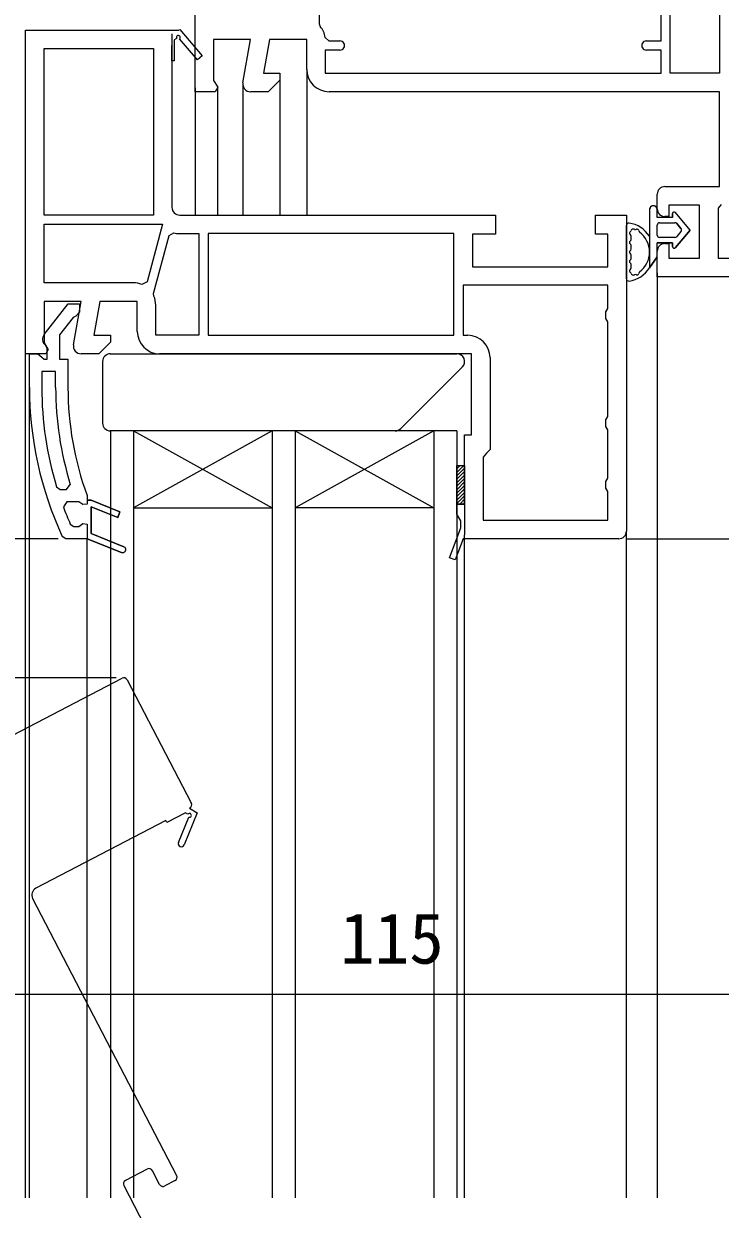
# Model space of a CAD drawing. Units: millimetres, scale not verified. Extents: x -525 to 525, y -783 to 778.
# Drawn here: x -342.9 to -252.5, y 230.3 to 384.1 of the extents above; entities that cross this region are included whole.
import ezdxf
from ezdxf.enums import TextEntityAlignment as Align

# ---------------------------------------------------------------- set-up
doc = ezdxf.new("R2010")
doc.units = ezdxf.units.MM
doc.header["$LTSCALE"] = 4
for name, color, linetype in [('0-3_YKK_11', 7, 'Continuous'), ('0-4_YKK_12', 2, 'Continuous'), ('0-7_YKK_D', 6, 'Continuous')]:
    doc.layers.add(name, color=color, linetype=linetype)
doc.layers.add('0-5_YKK_13', color=4, linetype='Continuous', lineweight=18)
doc.styles.add('ＭＳ ゴシック', font='')
doc.styles.get('ＭＳ ゴシック').set_extended_font_data('MS Gothic')

msp = doc.modelspace()

# ---------------------------------------------------------------- linework, layer by layer
at = {"layer": '0-3_YKK_11'}
for p, q in [((-323.698, 382.8), (-323.698, 379.3)), ((-323.698, 379.3), (-323.698, 381.3)), ((-260.698, 360.1), (-260.698, 362)), ((-322.698, 356.9), (-320.198, 356.9)), ((-285.698, 321.8), (-285.698, 317.8))]:
    msp.add_line(p, q, dxfattribs=at)
for points in [[(-348.198, 405.3), (-287.598, 405.3), (-287.598, 433.3), (-284.198, 433.3), (-284.198, 431.4), (-284.698, 430.9), (-285.198, 430.4), (-285.198, 405.3), (-234.198, 405.3), (-234.198, 403.8), (-221.698, 403.8), (-221.698, 405.3), (-219.198, 405.3), (-219.198, 401.3), (-234.198, 401.3), (-234.198, 349.3), (-235.998, 349.3), (-235.998, 351.3), (-260.698, 351.3), (-260.698, 354.6)], [(-260.198, 402.9), (-304.598, 402.9), (-304.598, 384.1), (-304.46, 383.755)], [(-262.098, 381.9), (-260.198, 381.9), (-260.198, 402.9)], [(-314.482, 376.474), (-313.49, 382.1), (-318.298, 382.1), (-318.298, 376.744), (-317.755, 375.876), (-318.075, 375.3), (-320.698, 375.3), (-320.698, 391.806), (-348.25, 393.25)], [(-342.698, 341.3), (-342.698, 383.3), (-322.832, 383.3), (-322.698, 383.377), (-319.793, 379.959), (-320.402, 379.441), (-322.713, 382.161)], [(-323.092, 382.226), (-323.398, 382.049), (-323.398, 379.3), (-323.698, 379.3), (-323.698, 360.3)], [(-306.198, 378.2), (-306.198, 382.1), (-311.053, 382.1), (-311.829, 377.7), (-309.698, 377.7), (-309.698, 376.8), (-311.198, 375.3), (-313.498, 375.3)], [(-303.81, 382.348), (-303.313, 381.9), (-301.898, 381.9)], [(-301.898, 380.7), (-303.798, 380.7), (-303.798, 377.7), (-260.198, 377.7), (-260.198, 380.7), (-262.098, 380.7)], [(-259.698, 363), (-252.598, 363), (-252.598, 375.3), (-303.298, 375.3)], [(-259.698, 355.6), (-259.198, 355.6), (-259.198, 353.7), (-255.198, 353.7), (-255.198, 360.6), (-259.198, 360.6), (-259.198, 359.1), (-259.698, 359.1)], [(-252.415, 360.681), (-252.798, 360.195), (-252.798, 353.7), (-236.598, 353.7)], [(-322.698, 359.3), (-281.698, 359.3), (-281.698, 356.8), (-284.698, 356.8), (-284.698, 352.6), (-267.098, 352.6), (-267.098, 356.8), (-268.698, 356.8), (-268.698, 359.3), (-264.698, 359.3), (-264.698, 318.3)], [(-340.298, 358.1), (-324.918, 358.1), (-326.924, 350.616), (-327.596, 350.283)], [(-328.698, 350.5), (-340.298, 350.5), (-340.298, 358.1)], [(-326.053, 348.791), (-326.081, 349.126), (-324.069, 356.632), (-323.472, 356.989)], [(-320.198, 356.9), (-320.198, 343.7), (-325.798, 343.7), (-325.798, 347.6)], [(-267.098, 350.2), (-285.898, 350.2), (-285.898, 343.7), (-285.298, 343.7)], [(-282.398, 340.8), (-282.398, 328.895), (-282.848, 328.397), (-283.298, 327.9), (-283.298, 319.7), (-267.098, 319.7), (-267.098, 323.434), (-267.348, 323.867), (-267.348, 324.733), (-267.098, 325.166), (-267.098, 331.434), (-267.348, 331.867), (-267.348, 332.733), (-267.098, 333.166), (-267.098, 345.434), (-267.348, 345.867), (-267.348, 346.733), (-267.098, 347.166), (-267.098, 350.2)], [(-336.482, 342.474), (-335.49, 348.1), (-340.298, 348.1), (-340.298, 342.744), (-339.755, 341.876), (-340.075, 341.3), (-342.698, 341.3)], [(-340.285, 343.817), (-337.173, 347.801), (-335.698, 347.801), (-335.698, 346.699), (-336.173, 346.2), (-336.542, 346.008), (-338.298, 343.762), (-338.298, 340.601), (-337.198, 340.601), (-337.198, 336.933)], [(-328.198, 344.2), (-328.198, 348.1), (-333.053, 348.1), (-333.829, 343.7), (-331.698, 343.7), (-331.698, 342.8), (-333.198, 341.3), (-335.498, 341.3)], [(-342.198, 336.933), (-342.198, 341.301), (-341.098, 341.301), (-340.601, 340.863), (-340.304, 340.601), (-339.898, 340.601), (-339.898, 342.001), (-340.098, 342.401)], [(-265.698, 317.3), (-285.887, 317.3), (-286.923, 314.559), (-287.672, 314.841), (-286.198, 318.739), (-286.198, 319.634), (-286.448, 320.067), (-286.698, 320.5), (-286.698, 321.8), (-285.698, 321.8), (-285.698, 330.8), (-284.798, 330.8), (-284.798, 341.3), (-325.298, 341.3)], [(-338.798, 336.933), (-338.798, 339.001), (-340.598, 339.001), (-340.598, 336.933)], [(-338.689, 324.056), (-338.211, 323.701), (-337.374, 323.701), (-336.896, 324.348)], [(-329.95, 316.272), (-334.198, 317.963), (-334.198, 321.44), (-330.745, 320.066), (-330.45, 320.809), (-334.198, 322.301), (-334.698, 322.301), (-334.698, 321.801), (-335.288, 321.726), (-335.772, 322.101), (-335.798, 322.101), (-337.333, 322.101), (-337.801, 321.426)], [(-334.728, 322.918), (-334.698, 322.747), (-334.698, 322.301), (-334.198, 322.301), (-330.45, 320.809), (-330.745, 320.066), (-334.198, 321.44), (-334.198, 317.963), (-329.95, 316.272)], [(-336.903, 319.201), (-336.444, 318.901), (-335.772, 318.901), (-335.288, 319.276), (-334.698, 319.201), (-334.698, 317.301), (-330.245, 315.529), (-334.698, 317.301), (-337.479, 317.301), (-337.933, 317.59)]]:
    msp.add_lwpolyline(points, dxfattribs=at)
for points in [[(-252.598, 402.9), (-252.598, 377.7), (-258.998, 377.7), (-258.998, 402.9)], [(-326.098, 380.9), (-326.098, 359.3), (-340.298, 359.3), (-340.298, 380.9)], [(-318.998, 343.7), (-287.098, 343.7), (-287.098, 356.9), (-318.998, 356.9)]]:
    msp.add_lwpolyline(points, close=True, dxfattribs=at)
for centre, radius, start, end in [((-306.198, 382.1), 2.4, 5.9378, 43.60284), ((-322.875, 382.351), 0.25, 310.35701, 210), ((-301.898, 381.3), 0.6, 269.99999, 90.00001), ((-262.098, 381.3), 0.6, 89.99999, 270.00001), ((-303.298, 378.2), 2.9, 180.00001, 269.99999), ((-313.498, 376.3), 1, 170.00002, 270), ((-259.698, 362), 1, 90.00001, 179.99999), ((-322.698, 360.3), 1, 180.00001, 269.99999), ((-259.698, 360.1), 1, 180.00001, 269.99999), ((-322.698, 360.3), 3.4, 256.82613, 269.99998), ((-259.698, 354.6), 1, 90.00001, 179.99999), ((-328.698, 347.6), 2.9, 67.68615, 89.99999), ((-328.698, 347.6), 2.9, 359.99996, 24.25263), ((-339.498, 343.201), 1, 141.91328, 233.13011), ((-325.298, 344.2), 2.9, 180.00001, 269.99999), ((-285.298, 340.8), 2.9, 0.00001, 89.99999), ((-335.498, 342.3), 1, 169.99999, 269.99998), ((-296.198, 336.933), 46, 180.00001, 204.86598), ((-296.198, 336.933), 44.4, 179.99999, 196.86019), ((-296.198, 336.933), 42.6, 179.99999, 197.18277), ((-296.198, 336.933), 41, 179.99999, 199.98888), ((-296.198, 336.933), 44.4, 200.44221, 203.53922), ((-265.698, 318.3), 1, 270.00001, 359.99999), ((-330.098, 315.901), 0.4, 248.30059, 68.30061), ((-330.098, 315.901), 0.4, 248.30059, 68.30061)]:
    msp.add_arc(centre, radius, start, end, dxfattribs=at)
at = {"layer": '0-4_YKK_12'}
for p, q in [((-309.698, 377.017), (-309.698, 359.3)), ((-306.198, 378.21), (-306.198, 359.3)), ((-320.698, 375.81), (-320.698, 359.31)), ((-317.798, 375.81), (-317.798, 359.31)), ((-314.498, 376.31), (-314.498, 359.31)), ((-260.698, 351.8), (-260.698, 231.8)), ((-342.698, 231.8), (-342.698, 341.8)), ((-342.198, 231.8), (-342.198, 336.933)), ((-331.692, 331.3), (-331.696, 231.8)), ((-286.698, 331.3), (-331.692, 331.3)), ((-328.698, 331.3), (-328.698, 231.8)), ((-328.698, 331.3), (-310.698, 321.3)), ((-310.698, 331.3), (-328.698, 321.3)), ((-310.698, 331.3), (-310.698, 231.8)), ((-307.698, 331.3), (-307.698, 231.8)), ((-289.698, 331.3), (-307.698, 321.3)), ((-307.698, 331.3), (-289.698, 321.3)), ((-289.698, 331.3), (-289.698, 231.8)), ((-286.698, 331.3), (-286.698, 231.8)), ((-328.698, 321.3), (-310.698, 321.3)), ((-289.698, 321.3), (-307.698, 321.3)), ((-334.698, 231.8), (-334.698, 317.301)), ((-285.698, 231.8), (-285.698, 317.8)), ((-264.698, 231.8), (-264.698, 318.3)), ((-414.933, 255.085), (-330.179, 299.205)), ((-329.505, 298.992), (-321.193, 283.026)), ((-322.864, 277.878), (-321.519, 281.183)), ((-341.789, 270.614), (-323.088, 234.69)), ((-326.904, 235.522), (-329.742, 234.044)), ((-325.306, 233.535), (-326.229, 235.309)), ((-323.301, 234.015), (-324.631, 233.323)), ((-329.955, 233.37), (-322.29, 218.646))]:
    msp.add_line(p, q, dxfattribs=at)
for points in [[(-321.635, 281.549), (-321.933, 281.739), (-324.372, 280.469), (-324.511, 280.736), (-341.364, 271.962)], [(-321.406, 282.352), (-320.432, 281.731), (-322.123, 277.576)]]:
    msp.add_lwpolyline(points, dxfattribs=at)
for centre, radius, start, end in [((-329.948, 298.761), 0.5, 27.5, 117.5), ((-321.425, 281.415), 0.25, 247.85703, 147.5), ((-321.637, 282.795), 0.5, 297.5, 27.5), ((-322.493, 277.727), 0.4, 157.85703, 337.85703), ((-340.902, 271.075), 1, 117.5, 207.5), ((-326.673, 235.078), 0.5, 27.5, 117.5), ((-329.511, 233.601), 0.5, 117.5, 207.5), ((-323.532, 234.459), 0.5, 297.5, 27.5), ((-324.862, 233.766), 0.5, 207.5, 297.5)]:
    msp.add_arc(centre, radius, start, end, dxfattribs=at)
at = {"layer": '0-5_YKK_13'}
for p, q in [((-261.698, 360.001), (-261.698, 352.451)), ((-260.698, 359), (-260.698, 360)), ((-260.698, 359), (-260.698, 360)), ((-258.698, 359), (-260.698, 359)), ((-258.698, 359), (-260.698, 359)), ((-258.698, 359.498), (-258.698, 359)), ((-258.698, 359), (-258.698, 359.498)), ((-256.398, 357.35), (-258.342, 359.629)), ((-256.398, 357.35), (-258.342, 359.629)), ((-264.698, 351.036), (-264.698, 357.964)), ((-260.698, 356.7), (-260.698, 358)), ((-260.698, 356.7), (-260.698, 358)), ((-260.398, 358.3), (-258.398, 358.3)), ((-260.398, 358.3), (-258.398, 358.3)), ((-258.342, 355.071), (-256.398, 357.35)), ((-256.398, 357.35), (-258.342, 355.071)), ((-258.17, 358.195), (-257.615, 357.545)), ((-257.615, 357.545), (-258.17, 358.195)), ((-257.615, 357.155), (-258.17, 356.505)), ((-257.615, 357.155), (-258.17, 356.505)), ((-264.098, 356.132), (-264.098, 356.564)), ((-260.698, 355.7), (-258.698, 355.7)), ((-260.698, 353.9), (-260.698, 355.7)), ((-258.698, 355.7), (-260.698, 355.7)), ((-260.698, 353.9), (-260.698, 355.7)), ((-258.398, 356.4), (-260.398, 356.4)), ((-258.398, 356.4), (-260.398, 356.4)), ((-258.698, 355.7), (-258.698, 355.202)), ((-258.698, 355.202), (-258.698, 355.7)), ((-264.098, 354.9), (-264.098, 355.332)), ((-264.098, 353.668), (-264.098, 354.1)), ((-264.098, 352.436), (-264.098, 352.868)), ((-332.702, 340.3), (-332.702, 332.3)), ((-331.702, 341.3), (-286.702, 341.3)), ((-293.995, 331.593), (-285.995, 339.593)), ((-294.702, 331.3), (-331.702, 331.3)), ((-286.698, 326.363), (-286.261, 326.8)), ((-286.698, 325.914), (-285.812, 326.8)), ((-286.698, 325.465), (-285.698, 326.465)), ((-286.698, 325.016), (-285.698, 326.016)), ((-286.698, 324.567), (-285.698, 325.567)), ((-286.698, 324.118), (-285.698, 325.118)), ((-286.698, 323.669), (-285.698, 324.669)), ((-286.698, 323.22), (-285.698, 324.22)), ((-286.698, 322.771), (-285.698, 323.771)), ((-286.698, 322.322), (-285.698, 323.322)), ((-286.698, 321.873), (-285.698, 322.873)), ((-286.322, 321.8), (-285.698, 322.424)), ((-285.873, 321.8), (-285.698, 321.975))]:
    msp.add_line(p, q, dxfattribs=at)
msp.add_lwpolyline([(-261.698, 352.451), (-260.698, 353.9), (-261.698, 352.451)], dxfattribs=at)
msp.add_lwpolyline([(-286.698, 326.8), (-285.698, 326.8), (-285.698, 321.8), (-286.698, 321.8)], close=True, dxfattribs=at)
for centre, radius, start, end in [((-261.198, 360.001), 0.5, 0.11462, 179.88538), ((-261.198, 360), 0.5, 360, 180.11459), ((-261.198, 360), 0.5, 0.00002, 0.11467), ((-258.495, 359.498), 0.202, 40.46381, 180), ((-258.495, 359.498), 0.202, 40.46381, 180), ((-264.398, 357.964), 0.3, 81.79391, 180), ((-264.898, 354.5), 3.8, 32.63687, 81.79391), ((-264.098, 356.964), 0.2, 121.83486, 233.1301), ((-264.362, 357.389), 0.3, 301.83486, 339.97791), ((-263.798, 357.183), 0.3, 67.71823, 159.97791), ((-264.898, 354.5), 3.2, 66.85224, 67.71823), ((-263.522, 357.718), 0.3, 246.85224, 296.63299), ((-263.298, 357.271), 0.2, 3.36701, 116.63299), ((-262.798, 357.301), 0.3, 183.36701, 233.14776), ((-264.898, 354.5), 3.2, 306.85224, 53.14776), ((-260.398, 358), 0.3, 90, 180), ((-260.398, 358), 0.3, 90, 180), ((-258.398, 358), 0.3, 40.46381, 90), ((-258.398, 358), 0.3, 40.46381, 90), ((-257.843, 357.35), 0.3, 319.53619, 40.46381), ((-257.843, 357.35), 0.3, 319.53619, 40.46381), ((-264.098, 355.732), 0.2, 126.8699, 233.1301), ((-264.398, 356.564), 0.3, 0, 53.1301), ((-264.398, 356.132), 0.3, 306.8699, 0), ((-264.398, 355.332), 0.3, 0, 53.1301), ((-260.398, 356.7), 0.3, 180, 270), ((-260.398, 356.7), 0.3, 180, 270), ((-258.398, 356.7), 0.3, 270, 319.53619), ((-258.398, 356.7), 0.3, 270, 319.53619), ((-264.098, 354.5), 0.2, 126.8699, 233.1301), ((-264.398, 354.9), 0.3, 306.8699, 0), ((-264.398, 354.1), 0.3, 0, 53.1301), ((-258.495, 355.202), 0.202, 180.00003, 319.53622), ((-258.495, 355.202), 0.202, 180, 319.53619), ((-264.898, 354.5), 3.8, 278.20609, 327.36313), ((-264.098, 353.268), 0.2, 126.8699, 233.1301), ((-264.398, 353.668), 0.3, 306.8699, 360), ((-264.398, 352.868), 0.3, 0, 53.1301), ((-264.398, 352.436), 0.3, 306.8699, 360), ((-264.398, 351.036), 0.3, 180, 278.20609), ((-264.098, 352.036), 0.2, 126.8699, 238.16514), ((-264.362, 351.611), 0.3, 20.02209, 58.16514), ((-263.798, 351.817), 0.3, 200.02209, 292.28177), ((-264.898, 354.5), 3.2, 292.28177, 293.14776), ((-263.522, 351.282), 0.3, 63.36701, 113.14776), ((-263.298, 351.729), 0.2, 243.36701, 356.63299), ((-262.798, 351.699), 0.3, 126.85224, 176.63299), ((-331.702, 340.3), 1, 90, 180), ((-286.702, 340.3), 1, 315, 90), ((-331.702, 332.3), 1, 180, 270), ((-294.702, 332.3), 1, 270, 315)]:
    msp.add_arc(centre, radius, start, end, dxfattribs=at)
at = {"layer": '0-7_YKK_D'}
for p, q in [((-338.479, 317.301), (-370.198, 317.301)), ((-264.698, 317.3), (-36.383, 317.3)), ((-330.948, 299.261), (-390.198, 299.261)), ((-349.198, 258.198), (-234.198, 258.198))]:
    msp.add_line(p, q, dxfattribs=at)

# ---------------------------------------------------------------- texts
at = {"layer": '0-7_YKK_D', "style": 'ＭＳ ゴシック'}
msp.add_text('115', height=6.598, dxfattribs=at).set_placement((-301.874, 260.198), align=Align.BOTTOM_LEFT)

doc.saveas('drawing.dxf')
